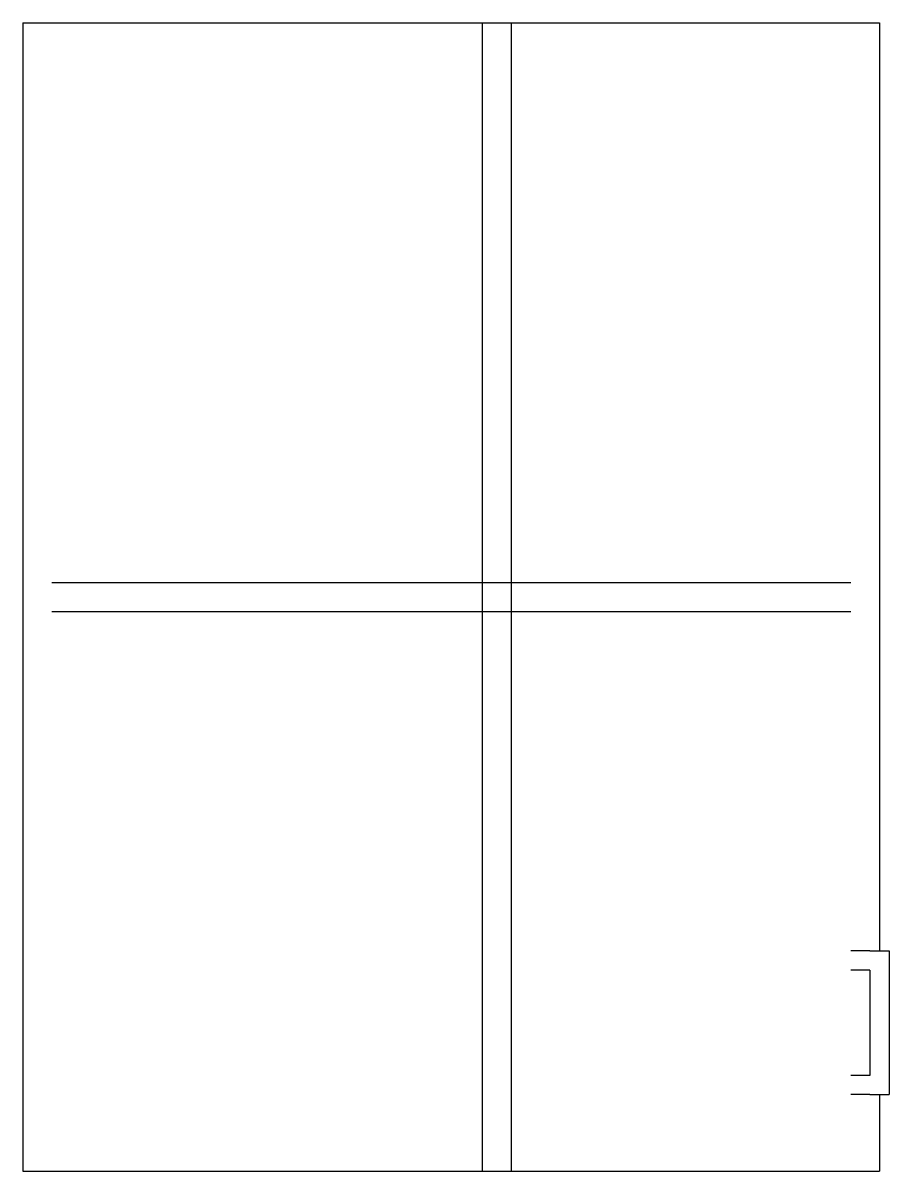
# Model space of a CAD drawing. Extents: x 0 to 22.6, y 54 to 84.
import ezdxf

# ---------------------------------------------------------------- set-up
doc = ezdxf.new("R2010")
doc.units = 0
doc.header["$LTSCALE"] = 3
doc.linetypes.add('HIDDEN', pattern=[0])
doc.layers.get('0').update_dxf_attribs({"linetype": 'CONTINUOUS'})
doc.layers.add('HID', color=7, linetype='HIDDEN')

msp = doc.modelspace()

# ---------------------------------------------------------------- linework, layer by layer
at = {"color": 0}
for p, q in [((0, 84), (0, 54)), ((0, 84), (12, 84)), ((12, 84), (12, 54)), ((12, 84), (22.375, 84)), ((12.75, 84), (12.75, 54)), ((22.375, 84), (22.375, 59.75)), ((22.125, 59.75), (21.625, 59.75)), ((22.125, 59.75), (22.625, 59.75)), ((22.625, 59.75), (22.625, 56)), ((22.125, 59.25), (21.625, 59.25)), ((22.125, 59.25), (22.125, 56.5)), ((22.125, 56.5), (21.625, 56.5)), ((22.125, 56), (21.625, 56)), ((22.125, 56), (22.625, 56)), ((22.375, 56), (22.375, 54)), ((0, 54), (22.375, 54))]:
    msp.add_line(p, q, dxfattribs=at)
at = {"layer": 'HID', "color": 0}
for p, q in [((0.75, 69.375), (21.625, 69.375)), ((0.75, 68.625), (21.625, 68.625))]:
    msp.add_line(p, q, dxfattribs=at)

doc.saveas('drawing.dxf')
